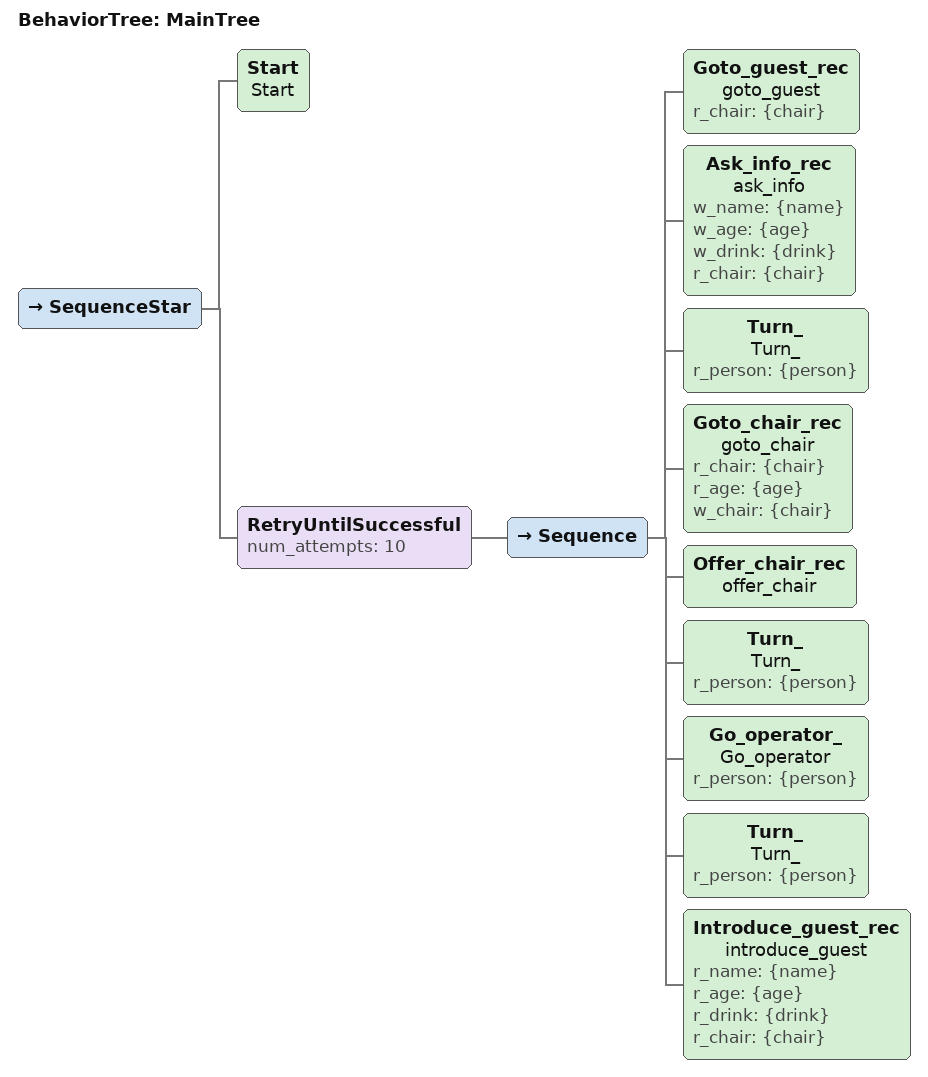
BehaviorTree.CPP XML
<root main_tree_to_execute = "MainTree" >
    <BehaviorTree ID="MainTree">
        <SequenceStar>
            <Start name="Start"/>
            <RetryUntilSuccessful num_attempts="10">
                <Sequence>
                    <Goto_guest_rec name="goto_guest" r_chair="{chair}"/>
                    <Ask_info_rec name="ask_info" w_name="{name}" w_age="{age}" w_drink="{drink}" r_chair="{chair}"/>
                    <Turn_ name="Turn_" r_person="{person}"/>
                    <Goto_chair_rec name="goto_chair" r_chair="{chair}" r_age="{age}" w_chair="{chair}"/>
                    <Offer_chair_rec name="offer_chair"/>
                    <Turn_ name="Turn_" r_person="{person}"/>
                    <Go_operator_ name="Go_operator" r_person="{person}"/>
                    <Turn_ name="Turn_" r_person="{person}"/>
                    <Introduce_guest_rec name="introduce_guest" r_name="{name}" r_age="{age}" r_drink="{drink}" r_chair="{chair}"/>
                </Sequence>
            </RetryUntilSuccessful>
        </SequenceStar>
    </BehaviorTree>
</root>
